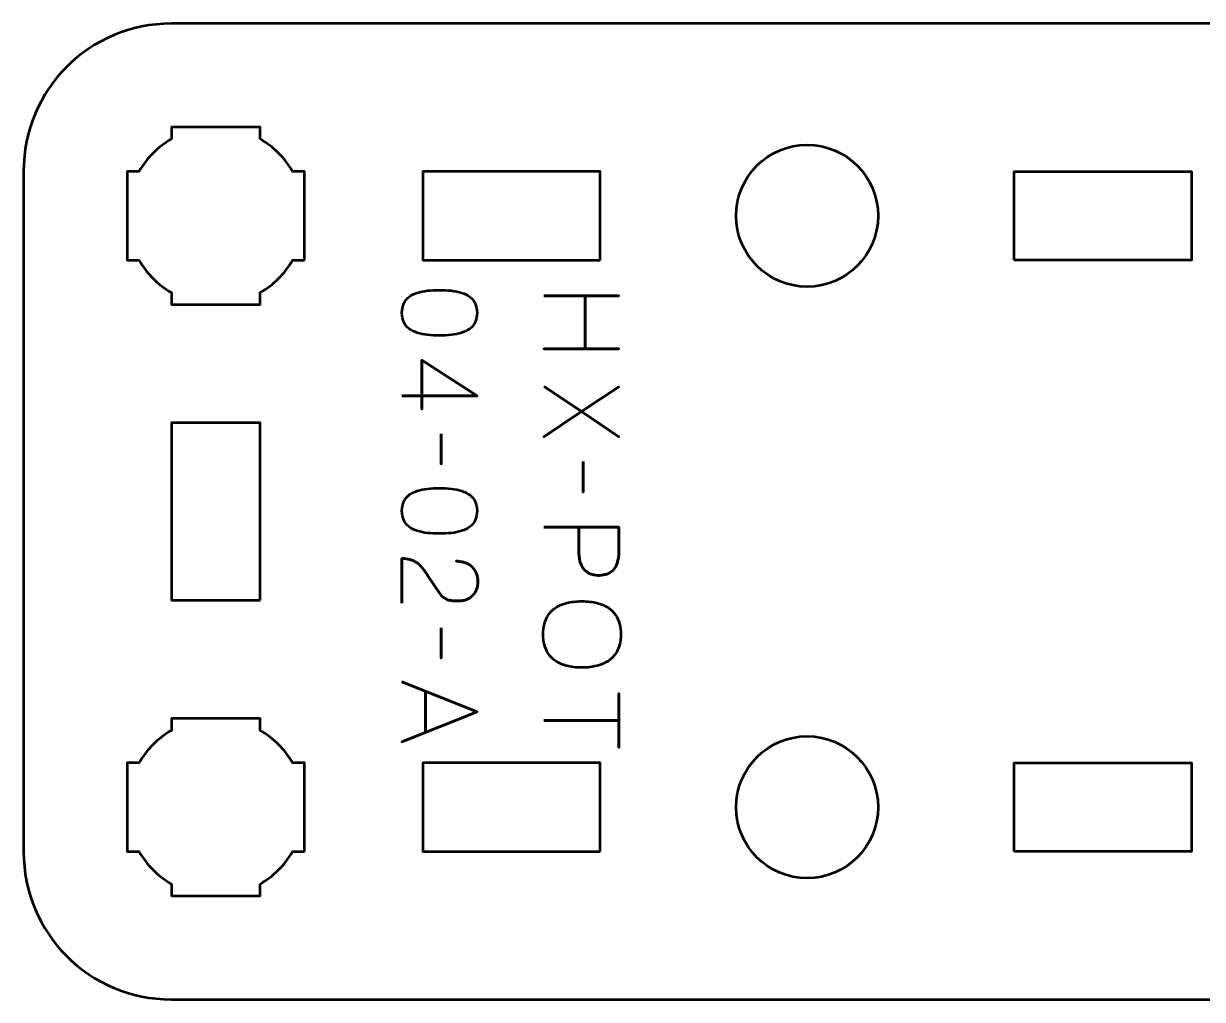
# Model space of a CAD drawing. Header units: centimetres. Extents: x -26.2 to 5.2, y -18.5 to -11.2.
# Drawn here: x -26.15 to -22.163, y -18.5 to -15.2 of the extents above; entities that cross this region are included whole.
import ezdxf

# ---------------------------------------------------------------- set-up
doc = ezdxf.new("R2010")
doc.units = ezdxf.units.CM
doc.header["$MEASUREMENT"] = 0
doc.layers.add('Layer 1', color=7, linetype='Continuous')

msp = doc.modelspace()

# ---------------------------------------------------------------- linework, layer by layer
at = {"layer": 'Layer 1', "lineweight": 53}
for centre in [(-23.49998, -15.85001), (-23.49998, -17.85001)]:
    msp.add_ellipse(centre, major_axis=(0, 0.24), ratio=1, dxfattribs=at)
for points, knots in [([(-19.35007, -18.49999), (-19.35007, -18.49999), (-25.64992, -18.49999), (-25.64992, -18.49999), (-25.64992, -18.49999), (-25.92705, -18.49999), (-26.15001, -18.27689), (-26.15001, -17.99989), (-26.15001, -17.99989), (-26.15001, -17.99989), (-26.15001, -15.69997), (-26.15001, -15.69997), (-26.15001, -15.69997), (-26.15001, -15.42296), (-25.92705, -15.20001), (-25.64992, -15.20001), (-25.64992, -15.20001), (-25.64992, -15.20001), (-19.35007, -15.20001), (-19.35007, -15.20001), (-19.35007, -15.20001), (-19.07308, -15.20001), (-18.84999, -15.42296), (-18.84999, -15.69997), (-18.84999, -15.69997), (-18.84999, -15.69997), (-18.84999, -17.99989), (-18.84999, -17.99989), (-18.84999, -17.99989), (-18.84999, -18.27689), (-19.07308, -18.49999), (-19.35007, -18.49999)], [0, 0, 0, 0, 0.125, 0.125, 0.125, 0.125, 0.25, 0.25, 0.25, 0.25, 0.375, 0.375, 0.375, 0.375, 0.5, 0.5, 0.5, 0.5, 0.625, 0.625, 0.625, 0.625, 0.75, 0.75, 0.75, 0.75, 0.875, 0.875, 0.875, 0.875, 1, 1, 1, 1]), ([(-25.19998, -16.00008), (-25.19998, -16.00008), (-25.24009, -16.00008), (-25.24009, -16.00008), (-25.24009, -16.00008), (-25.26641, -16.04556), (-25.30444, -16.08359), (-25.34991, -16.1099), (-25.34991, -16.1099), (-25.34991, -16.1099), (-25.34991, -16.15001), (-25.34991, -16.15001), (-25.34991, -16.15001), (-25.34991, -16.15001), (-25.49998, -16.15001), (-25.49998, -16.15001), (-25.49998, -16.15001), (-25.49998, -16.15001), (-25.64991, -16.15001), (-25.64991, -16.15001), (-25.64991, -16.15001), (-25.64991, -16.15001), (-25.64991, -16.1099), (-25.64991, -16.1099), (-25.64991, -16.1099), (-25.69553, -16.08359), (-25.73345, -16.04556), (-25.75977, -16.00008), (-25.75977, -16.00008), (-25.75977, -16.00008), (-25.79999, -16.00008), (-25.79999, -16.00008), (-25.79999, -16.00008), (-25.79999, -16.00008), (-25.79999, -15.85001), (-25.79999, -15.85001), (-25.79999, -15.85001), (-25.79999, -15.85001), (-25.79999, -15.70008), (-25.79999, -15.70008), (-25.79999, -15.70008), (-25.79999, -15.70008), (-25.75977, -15.70008), (-25.75977, -15.70008), (-25.75977, -15.70008), (-25.73345, -15.65461), (-25.69553, -15.61658), (-25.64991, -15.59026), (-25.64991, -15.59026), (-25.64991, -15.59026), (-25.64991, -15.55001), (-25.64991, -15.55001), (-25.64991, -15.55001), (-25.64991, -15.55001), (-25.49998, -15.55001), (-25.49998, -15.55001), (-25.49998, -15.55001), (-25.49998, -15.55001), (-25.34991, -15.55001), (-25.34991, -15.55001), (-25.34991, -15.55001), (-25.34991, -15.55001), (-25.34991, -15.59026), (-25.34991, -15.59026), (-25.34991, -15.59026), (-25.30444, -15.61658), (-25.26641, -15.65461), (-25.24009, -15.70008), (-25.24009, -15.70008), (-25.24009, -15.70008), (-25.19998, -15.70008), (-25.19998, -15.70008), (-25.19998, -15.70008), (-25.19998, -15.70008), (-25.19998, -15.85001), (-25.19998, -15.85001), (-25.19998, -15.85001), (-25.19998, -15.85001), (-25.19998, -16.00008), (-25.19998, -16.00008)], [0, 0, 0, 0, 0.05, 0.05, 0.05, 0.05, 0.1, 0.1, 0.1, 0.1, 0.15, 0.15, 0.15, 0.15, 0.2, 0.2, 0.2, 0.2, 0.25, 0.25, 0.25, 0.25, 0.3, 0.3, 0.3, 0.3, 0.35, 0.35, 0.35, 0.35, 0.4, 0.4, 0.4, 0.4, 0.45, 0.45, 0.45, 0.45, 0.5, 0.5, 0.5, 0.5, 0.55, 0.55, 0.55, 0.55, 0.6, 0.6, 0.6, 0.6, 0.65, 0.65, 0.65, 0.65, 0.7, 0.7, 0.7, 0.7, 0.75, 0.75, 0.75, 0.75, 0.8, 0.8, 0.8, 0.8, 0.85, 0.85, 0.85, 0.85, 0.9, 0.9, 0.9, 0.9, 0.95, 0.95, 0.95, 0.95, 1, 1, 1, 1]), ([(-24.19997, -15.99997), (-24.19997, -15.99997), (-24.79997, -15.99997), (-24.79997, -15.99997), (-24.79997, -15.99997), (-24.79997, -15.99997), (-24.79997, -15.69997), (-24.79997, -15.69997), (-24.79997, -15.69997), (-24.79997, -15.69997), (-24.19997, -15.69997), (-24.19997, -15.69997), (-24.19997, -15.69997), (-24.19997, -15.69997), (-24.19997, -15.99997), (-24.19997, -15.99997)], [0, 0, 0, 0, 0.25, 0.25, 0.25, 0.25, 0.5, 0.5, 0.5, 0.5, 0.75, 0.75, 0.75, 0.75, 1, 1, 1, 1]), ([(-22.80001, -16.00005), (-22.80001, -16.00005), (-22.20001, -16.00005), (-22.20001, -16.00005), (-22.20001, -16.00005), (-22.20001, -16.00005), (-22.20001, -15.70005), (-22.20001, -15.70005), (-22.20001, -15.70005), (-22.20001, -15.70005), (-22.80001, -15.70005), (-22.80001, -15.70005), (-22.80001, -15.70005), (-22.80001, -15.70005), (-22.80001, -16.00005), (-22.80001, -16.00005)], [0, 0, 0, 0, 0.25, 0.25, 0.25, 0.25, 0.5, 0.5, 0.5, 0.5, 0.75, 0.75, 0.75, 0.75, 1, 1, 1, 1]), ([(-25.34992, -17.14994), (-25.34992, -17.14994), (-25.64992, -17.14994), (-25.64992, -17.14994), (-25.64992, -17.14994), (-25.64992, -17.14994), (-25.64992, -16.54994), (-25.64992, -16.54994), (-25.64992, -16.54994), (-25.64992, -16.54994), (-25.34992, -16.54994), (-25.34992, -16.54994), (-25.34992, -16.54994), (-25.34992, -16.54994), (-25.34992, -17.14994), (-25.34992, -17.14994)], [0, 0, 0, 0, 0.25, 0.25, 0.25, 0.25, 0.5, 0.5, 0.5, 0.5, 0.75, 0.75, 0.75, 0.75, 1, 1, 1, 1]), ([(-25.19998, -18.00008), (-25.19998, -18.00008), (-25.24009, -18.00008), (-25.24009, -18.00008), (-25.24009, -18.00008), (-25.26641, -18.04556), (-25.30444, -18.08359), (-25.34991, -18.1099), (-25.34991, -18.1099), (-25.34991, -18.1099), (-25.34991, -18.15001), (-25.34991, -18.15001), (-25.34991, -18.15001), (-25.34991, -18.15001), (-25.49998, -18.15001), (-25.49998, -18.15001), (-25.49998, -18.15001), (-25.49998, -18.15001), (-25.64991, -18.15001), (-25.64991, -18.15001), (-25.64991, -18.15001), (-25.64991, -18.15001), (-25.64991, -18.1099), (-25.64991, -18.1099), (-25.64991, -18.1099), (-25.69553, -18.08359), (-25.73345, -18.04556), (-25.75977, -18.00008), (-25.75977, -18.00008), (-25.75977, -18.00008), (-25.79999, -18.00008), (-25.79999, -18.00008), (-25.79999, -18.00008), (-25.79999, -18.00008), (-25.79999, -17.85001), (-25.79999, -17.85001), (-25.79999, -17.85001), (-25.79999, -17.85001), (-25.79999, -17.70008), (-25.79999, -17.70008), (-25.79999, -17.70008), (-25.79999, -17.70008), (-25.75977, -17.70008), (-25.75977, -17.70008), (-25.75977, -17.70008), (-25.73345, -17.65461), (-25.69553, -17.61658), (-25.64991, -17.59026), (-25.64991, -17.59026), (-25.64991, -17.59026), (-25.64991, -17.55001), (-25.64991, -17.55001), (-25.64991, -17.55001), (-25.64991, -17.55001), (-25.49998, -17.55001), (-25.49998, -17.55001), (-25.49998, -17.55001), (-25.49998, -17.55001), (-25.34991, -17.55001), (-25.34991, -17.55001), (-25.34991, -17.55001), (-25.34991, -17.55001), (-25.34991, -17.59026), (-25.34991, -17.59026), (-25.34991, -17.59026), (-25.30444, -17.61658), (-25.26641, -17.65461), (-25.24009, -17.70008), (-25.24009, -17.70008), (-25.24009, -17.70008), (-25.19998, -17.70008), (-25.19998, -17.70008), (-25.19998, -17.70008), (-25.19998, -17.70008), (-25.19998, -17.85001), (-25.19998, -17.85001), (-25.19998, -17.85001), (-25.19998, -17.85001), (-25.19998, -18.00008), (-25.19998, -18.00008)], [0, 0, 0, 0, 0.05, 0.05, 0.05, 0.05, 0.1, 0.1, 0.1, 0.1, 0.15, 0.15, 0.15, 0.15, 0.2, 0.2, 0.2, 0.2, 0.25, 0.25, 0.25, 0.25, 0.3, 0.3, 0.3, 0.3, 0.35, 0.35, 0.35, 0.35, 0.4, 0.4, 0.4, 0.4, 0.45, 0.45, 0.45, 0.45, 0.5, 0.5, 0.5, 0.5, 0.55, 0.55, 0.55, 0.55, 0.6, 0.6, 0.6, 0.6, 0.65, 0.65, 0.65, 0.65, 0.7, 0.7, 0.7, 0.7, 0.75, 0.75, 0.75, 0.75, 0.8, 0.8, 0.8, 0.8, 0.85, 0.85, 0.85, 0.85, 0.9, 0.9, 0.9, 0.9, 0.95, 0.95, 0.95, 0.95, 1, 1, 1, 1]), ([(-24.19997, -17.99989), (-24.19997, -17.99989), (-24.79997, -17.99989), (-24.79997, -17.99989), (-24.79997, -17.99989), (-24.79997, -17.99989), (-24.79997, -17.69989), (-24.79997, -17.69989), (-24.79997, -17.69989), (-24.79997, -17.69989), (-24.19997, -17.69989), (-24.19997, -17.69989), (-24.19997, -17.69989), (-24.19997, -17.69989), (-24.19997, -17.99989), (-24.19997, -17.99989)], [0, 0, 0, 0, 0.25, 0.25, 0.25, 0.25, 0.5, 0.5, 0.5, 0.5, 0.75, 0.75, 0.75, 0.75, 1, 1, 1, 1]), ([(-22.80001, -17.99997), (-22.80001, -17.99997), (-22.20001, -17.99997), (-22.20001, -17.99997), (-22.20001, -17.99997), (-22.20001, -17.99997), (-22.20001, -17.69997), (-22.20001, -17.69997), (-22.20001, -17.69997), (-22.20001, -17.69997), (-22.80001, -17.69997), (-22.80001, -17.69997), (-22.80001, -17.69997), (-22.80001, -17.69997), (-22.80001, -17.99997), (-22.80001, -17.99997)], [0, 0, 0, 0, 0.25, 0.25, 0.25, 0.25, 0.5, 0.5, 0.5, 0.5, 0.75, 0.75, 0.75, 0.75, 1, 1, 1, 1])]:
    msp.add_open_spline(points, degree=3, knots=knots, dxfattribs=at)
at = {"layer": 'Layer 1', "color": 5, "lineweight": 53}
for points, knots in [([(-24.87027, -16.17803), (-24.87021, -16.19037), (-24.86804, -16.20102), (-24.8638, -16.20989), (-24.8638, -16.20989), (-24.85957, -16.21871), (-24.85351, -16.22606), (-24.84581, -16.23194), (-24.84581, -16.23194), (-24.83805, -16.23776), (-24.82888, -16.24235), (-24.81829, -16.24576), (-24.81829, -16.24576), (-24.80771, -16.24911), (-24.79613, -16.25152), (-24.78343, -16.25287), (-24.78343, -16.25287), (-24.77073, -16.25429), (-24.75738, -16.25499), (-24.74327, -16.25493), (-24.74327, -16.25493), (-24.72922, -16.25499), (-24.71587, -16.25429), (-24.70323, -16.25287), (-24.70323, -16.25287), (-24.69059, -16.25152), (-24.67895, -16.24911), (-24.66836, -16.24576), (-24.66836, -16.24576), (-24.65784, -16.24235), (-24.64867, -16.23776), (-24.64085, -16.23194), (-24.64085, -16.23194), (-24.63308, -16.22606), (-24.62703, -16.21871), (-24.62279, -16.20989), (-24.62279, -16.20989), (-24.6185, -16.20102), (-24.61633, -16.19037), (-24.61627, -16.17803), (-24.61627, -16.17803), (-24.61633, -16.16568), (-24.6185, -16.15504), (-24.62279, -16.14616), (-24.62279, -16.14616), (-24.62703, -16.13734), (-24.63308, -16.12999), (-24.64085, -16.12411), (-24.64085, -16.12411), (-24.64867, -16.11829), (-24.65784, -16.1137), (-24.66836, -16.11029), (-24.66836, -16.11029), (-24.67895, -16.10694), (-24.69059, -16.10453), (-24.70323, -16.10318), (-24.70323, -16.10318), (-24.71587, -16.10177), (-24.72922, -16.10106), (-24.74327, -16.10112), (-24.74327, -16.10112), (-24.75738, -16.10106), (-24.77073, -16.10177), (-24.78343, -16.10318), (-24.78343, -16.10318), (-24.79613, -16.10453), (-24.80771, -16.10694), (-24.81829, -16.11029), (-24.81829, -16.11029), (-24.82888, -16.1137), (-24.83805, -16.11829), (-24.84581, -16.12411), (-24.84581, -16.12411), (-24.85351, -16.12999), (-24.85957, -16.13734), (-24.8638, -16.14616), (-24.8638, -16.14616), (-24.86804, -16.15504), (-24.87021, -16.16568), (-24.87027, -16.17803)], [0, 0, 0, 0, 0.05, 0.05, 0.05, 0.05, 0.1, 0.1, 0.1, 0.1, 0.15, 0.15, 0.15, 0.15, 0.2, 0.2, 0.2, 0.2, 0.25, 0.25, 0.25, 0.25, 0.3, 0.3, 0.3, 0.3, 0.35, 0.35, 0.35, 0.35, 0.4, 0.4, 0.4, 0.4, 0.45, 0.45, 0.45, 0.45, 0.5, 0.5, 0.5, 0.5, 0.55, 0.55, 0.55, 0.55, 0.6, 0.6, 0.6, 0.6, 0.65, 0.65, 0.65, 0.65, 0.7, 0.7, 0.7, 0.7, 0.75, 0.75, 0.75, 0.75, 0.8, 0.8, 0.8, 0.8, 0.85, 0.85, 0.85, 0.85, 0.9, 0.9, 0.9, 0.9, 0.95, 0.95, 0.95, 0.95, 1, 1, 1, 1]), ([(-24.87027, -16.17803), (-24.87021, -16.19037), (-24.86804, -16.20102), (-24.8638, -16.20989), (-24.8638, -16.20989), (-24.85957, -16.21871), (-24.85351, -16.22606), (-24.84581, -16.23194), (-24.84581, -16.23194), (-24.83805, -16.23776), (-24.82888, -16.24235), (-24.81829, -16.24576), (-24.81829, -16.24576), (-24.80771, -16.24911), (-24.79613, -16.25152), (-24.78343, -16.25287), (-24.78343, -16.25287), (-24.77073, -16.25429), (-24.75738, -16.25499), (-24.74327, -16.25493), (-24.74327, -16.25493), (-24.72922, -16.25499), (-24.71587, -16.25429), (-24.70323, -16.25287), (-24.70323, -16.25287), (-24.69059, -16.25152), (-24.67895, -16.24911), (-24.66836, -16.24576), (-24.66836, -16.24576), (-24.65784, -16.24235), (-24.64867, -16.23776), (-24.64085, -16.23194), (-24.64085, -16.23194), (-24.63308, -16.22606), (-24.62703, -16.21871), (-24.62279, -16.20989), (-24.62279, -16.20989), (-24.6185, -16.20102), (-24.61633, -16.19037), (-24.61627, -16.17803), (-24.61627, -16.17803), (-24.61633, -16.16568), (-24.6185, -16.15504), (-24.62279, -16.14616), (-24.62279, -16.14616), (-24.62703, -16.13734), (-24.63308, -16.12999), (-24.64085, -16.12411), (-24.64085, -16.12411), (-24.64867, -16.11829), (-24.65784, -16.1137), (-24.66836, -16.11029), (-24.66836, -16.11029), (-24.67895, -16.10694), (-24.69059, -16.10453), (-24.70323, -16.10318), (-24.70323, -16.10318), (-24.71587, -16.10177), (-24.72922, -16.10106), (-24.74327, -16.10112), (-24.74327, -16.10112), (-24.75738, -16.10106), (-24.77073, -16.10177), (-24.78343, -16.10318), (-24.78343, -16.10318), (-24.79613, -16.10453), (-24.80771, -16.10694), (-24.81829, -16.11029), (-24.81829, -16.11029), (-24.82888, -16.1137), (-24.83805, -16.11829), (-24.84581, -16.12411), (-24.84581, -16.12411), (-24.85351, -16.12999), (-24.85957, -16.13734), (-24.8638, -16.14616), (-24.8638, -16.14616), (-24.86804, -16.15504), (-24.87021, -16.16568), (-24.87027, -16.17803)], [0, 0, 0, 0, 0.05, 0.05, 0.05, 0.05, 0.1, 0.1, 0.1, 0.1, 0.15, 0.15, 0.15, 0.15, 0.2, 0.2, 0.2, 0.2, 0.25, 0.25, 0.25, 0.25, 0.3, 0.3, 0.3, 0.3, 0.35, 0.35, 0.35, 0.35, 0.4, 0.4, 0.4, 0.4, 0.45, 0.45, 0.45, 0.45, 0.5, 0.5, 0.5, 0.5, 0.55, 0.55, 0.55, 0.55, 0.6, 0.6, 0.6, 0.6, 0.65, 0.65, 0.65, 0.65, 0.7, 0.7, 0.7, 0.7, 0.75, 0.75, 0.75, 0.75, 0.8, 0.8, 0.8, 0.8, 0.85, 0.85, 0.85, 0.85, 0.9, 0.9, 0.9, 0.9, 0.95, 0.95, 0.95, 0.95, 1, 1, 1, 1]), ([(-24.39085, -16.12052), (-24.39085, -16.12052), (-24.25009, -16.12052), (-24.25009, -16.12052), (-24.25009, -16.12052), (-24.25009, -16.12052), (-24.25009, -16.30009), (-24.25009, -16.30009), (-24.25009, -16.30009), (-24.25009, -16.30009), (-24.39085, -16.30009), (-24.39085, -16.30009), (-24.39085, -16.30009), (-24.39085, -16.30009), (-24.13685, -16.30009), (-24.13685, -16.30009), (-24.13685, -16.30009), (-24.13685, -16.30009), (-24.25009, -16.30009), (-24.25009, -16.30009), (-24.25009, -16.30009), (-24.25009, -16.30009), (-24.25009, -16.12052), (-24.25009, -16.12052), (-24.25009, -16.12052), (-24.25009, -16.12052), (-24.13685, -16.12052), (-24.13685, -16.12052), (-24.13685, -16.12052), (-24.13685, -16.12052), (-24.39085, -16.12052), (-24.39085, -16.12052)], [0, 0, 0, 0, 0.125, 0.125, 0.125, 0.125, 0.25, 0.25, 0.25, 0.25, 0.375, 0.375, 0.375, 0.375, 0.5, 0.5, 0.5, 0.5, 0.625, 0.625, 0.625, 0.625, 0.75, 0.75, 0.75, 0.75, 0.875, 0.875, 0.875, 0.875, 1, 1, 1, 1]), ([(-24.87027, -16.45849), (-24.87027, -16.45849), (-24.61592, -16.45849), (-24.61592, -16.45849), (-24.61592, -16.45849), (-24.61592, -16.45849), (-24.80254, -16.33854), (-24.80254, -16.33854), (-24.80254, -16.33854), (-24.80254, -16.33854), (-24.80254, -16.50364), (-24.80254, -16.50364), (-24.80254, -16.50364), (-24.80254, -16.50364), (-24.80254, -16.33854), (-24.80254, -16.33854), (-24.80254, -16.33854), (-24.80254, -16.33854), (-24.61592, -16.45849), (-24.61592, -16.45849), (-24.61592, -16.45849), (-24.61592, -16.45849), (-24.87027, -16.45849), (-24.87027, -16.45849)], [0, 0, 0, 0, 0.1666667, 0.1666667, 0.1666667, 0.1666667, 0.3333333, 0.3333333, 0.3333333, 0.3333333, 0.5, 0.5, 0.5, 0.5, 0.6666667, 0.6666667, 0.6666667, 0.6666667, 0.8333333, 0.8333333, 0.8333333, 0.8333333, 1, 1, 1, 1]), ([(-24.38909, -16.42673), (-24.38909, -16.42673), (-24.26279, -16.5121), (-24.26279, -16.5121), (-24.26279, -16.5121), (-24.26279, -16.5121), (-24.1365, -16.42814), (-24.1365, -16.42814), (-24.1365, -16.42814), (-24.1365, -16.42814), (-24.26279, -16.5121), (-24.26279, -16.5121), (-24.26279, -16.5121), (-24.26279, -16.5121), (-24.1365, -16.59712), (-24.1365, -16.59712), (-24.1365, -16.59712), (-24.1365, -16.59712), (-24.26279, -16.5121), (-24.26279, -16.5121), (-24.26279, -16.5121), (-24.26279, -16.5121), (-24.39085, -16.59712), (-24.39085, -16.59712), (-24.39085, -16.59712), (-24.39085, -16.59712), (-24.26279, -16.5121), (-24.26279, -16.5121), (-24.26279, -16.5121), (-24.26279, -16.5121), (-24.38909, -16.42673), (-24.38909, -16.42673)], [0, 0, 0, 0, 0.125, 0.125, 0.125, 0.125, 0.25, 0.25, 0.25, 0.25, 0.375, 0.375, 0.375, 0.375, 0.5, 0.5, 0.5, 0.5, 0.625, 0.625, 0.625, 0.625, 0.75, 0.75, 0.75, 0.75, 0.875, 0.875, 0.875, 0.875, 1, 1, 1, 1]), ([(-24.73727, -16.5876), (-24.73727, -16.5876), (-24.73727, -16.69026), (-24.73727, -16.69026), (-24.73727, -16.69026), (-24.73727, -16.69026), (-24.73727, -16.5876), (-24.73727, -16.5876)], [0, 0, 0, 0, 0.5, 0.5, 0.5, 0.5, 1, 1, 1, 1]), ([(-24.25785, -16.68144), (-24.25785, -16.68144), (-24.25785, -16.7841), (-24.25785, -16.7841), (-24.25785, -16.7841), (-24.25785, -16.7841), (-24.25785, -16.68144), (-24.25785, -16.68144)], [0, 0, 0, 0, 0.5, 0.5, 0.5, 0.5, 1, 1, 1, 1]), ([(-24.87027, -16.84796), (-24.87021, -16.8603), (-24.86804, -16.87095), (-24.8638, -16.87982), (-24.8638, -16.87982), (-24.85957, -16.88864), (-24.85351, -16.89599), (-24.84581, -16.90187), (-24.84581, -16.90187), (-24.83805, -16.90769), (-24.82888, -16.91228), (-24.81829, -16.91569), (-24.81829, -16.91569), (-24.80771, -16.91904), (-24.79613, -16.92145), (-24.78343, -16.9228), (-24.78343, -16.9228), (-24.77073, -16.92422), (-24.75738, -16.92492), (-24.74327, -16.92486), (-24.74327, -16.92486), (-24.72922, -16.92492), (-24.71587, -16.92422), (-24.70323, -16.9228), (-24.70323, -16.9228), (-24.69059, -16.92145), (-24.67895, -16.91904), (-24.66836, -16.91569), (-24.66836, -16.91569), (-24.65784, -16.91228), (-24.64867, -16.90769), (-24.64085, -16.90187), (-24.64085, -16.90187), (-24.63308, -16.89599), (-24.62703, -16.88864), (-24.62279, -16.87982), (-24.62279, -16.87982), (-24.6185, -16.87095), (-24.61633, -16.8603), (-24.61627, -16.84796), (-24.61627, -16.84796), (-24.61633, -16.83561), (-24.6185, -16.82497), (-24.62279, -16.81609), (-24.62279, -16.81609), (-24.62703, -16.80727), (-24.63308, -16.79992), (-24.64085, -16.79404), (-24.64085, -16.79404), (-24.64867, -16.78822), (-24.65784, -16.78363), (-24.66836, -16.78022), (-24.66836, -16.78022), (-24.67895, -16.77687), (-24.69059, -16.77446), (-24.70323, -16.77311), (-24.70323, -16.77311), (-24.71587, -16.7717), (-24.72922, -16.77099), (-24.74327, -16.77105), (-24.74327, -16.77105), (-24.75738, -16.77099), (-24.77073, -16.7717), (-24.78343, -16.77311), (-24.78343, -16.77311), (-24.79613, -16.77446), (-24.80771, -16.77687), (-24.81829, -16.78022), (-24.81829, -16.78022), (-24.82888, -16.78363), (-24.83805, -16.78822), (-24.84581, -16.79404), (-24.84581, -16.79404), (-24.85351, -16.79992), (-24.85957, -16.80727), (-24.8638, -16.81609), (-24.8638, -16.81609), (-24.86804, -16.82497), (-24.87021, -16.83561), (-24.87027, -16.84796)], [0, 0, 0, 0, 0.05, 0.05, 0.05, 0.05, 0.1, 0.1, 0.1, 0.1, 0.15, 0.15, 0.15, 0.15, 0.2, 0.2, 0.2, 0.2, 0.25, 0.25, 0.25, 0.25, 0.3, 0.3, 0.3, 0.3, 0.35, 0.35, 0.35, 0.35, 0.4, 0.4, 0.4, 0.4, 0.45, 0.45, 0.45, 0.45, 0.5, 0.5, 0.5, 0.5, 0.55, 0.55, 0.55, 0.55, 0.6, 0.6, 0.6, 0.6, 0.65, 0.65, 0.65, 0.65, 0.7, 0.7, 0.7, 0.7, 0.75, 0.75, 0.75, 0.75, 0.8, 0.8, 0.8, 0.8, 0.85, 0.85, 0.85, 0.85, 0.9, 0.9, 0.9, 0.9, 0.95, 0.95, 0.95, 0.95, 1, 1, 1, 1]), ([(-24.87027, -16.84796), (-24.87021, -16.8603), (-24.86804, -16.87095), (-24.8638, -16.87982), (-24.8638, -16.87982), (-24.85957, -16.88864), (-24.85351, -16.89599), (-24.84581, -16.90187), (-24.84581, -16.90187), (-24.83805, -16.90769), (-24.82888, -16.91228), (-24.81829, -16.91569), (-24.81829, -16.91569), (-24.80771, -16.91904), (-24.79613, -16.92145), (-24.78343, -16.9228), (-24.78343, -16.9228), (-24.77073, -16.92422), (-24.75738, -16.92492), (-24.74327, -16.92486), (-24.74327, -16.92486), (-24.72922, -16.92492), (-24.71587, -16.92422), (-24.70323, -16.9228), (-24.70323, -16.9228), (-24.69059, -16.92145), (-24.67895, -16.91904), (-24.66836, -16.91569), (-24.66836, -16.91569), (-24.65784, -16.91228), (-24.64867, -16.90769), (-24.64085, -16.90187), (-24.64085, -16.90187), (-24.63308, -16.89599), (-24.62703, -16.88864), (-24.62279, -16.87982), (-24.62279, -16.87982), (-24.6185, -16.87095), (-24.61633, -16.8603), (-24.61627, -16.84796), (-24.61627, -16.84796), (-24.61633, -16.83561), (-24.6185, -16.82497), (-24.62279, -16.81609), (-24.62279, -16.81609), (-24.62703, -16.80727), (-24.63308, -16.79992), (-24.64085, -16.79404), (-24.64085, -16.79404), (-24.64867, -16.78822), (-24.65784, -16.78363), (-24.66836, -16.78022), (-24.66836, -16.78022), (-24.67895, -16.77687), (-24.69059, -16.77446), (-24.70323, -16.77311), (-24.70323, -16.77311), (-24.71587, -16.7717), (-24.72922, -16.77099), (-24.74327, -16.77105), (-24.74327, -16.77105), (-24.75738, -16.77099), (-24.77073, -16.7717), (-24.78343, -16.77311), (-24.78343, -16.77311), (-24.79613, -16.77446), (-24.80771, -16.77687), (-24.81829, -16.78022), (-24.81829, -16.78022), (-24.82888, -16.78363), (-24.83805, -16.78822), (-24.84581, -16.79404), (-24.84581, -16.79404), (-24.85351, -16.79992), (-24.85957, -16.80727), (-24.8638, -16.81609), (-24.8638, -16.81609), (-24.86804, -16.82497), (-24.87021, -16.83561), (-24.87027, -16.84796)], [0, 0, 0, 0, 0.05, 0.05, 0.05, 0.05, 0.1, 0.1, 0.1, 0.1, 0.15, 0.15, 0.15, 0.15, 0.2, 0.2, 0.2, 0.2, 0.25, 0.25, 0.25, 0.25, 0.3, 0.3, 0.3, 0.3, 0.35, 0.35, 0.35, 0.35, 0.4, 0.4, 0.4, 0.4, 0.45, 0.45, 0.45, 0.45, 0.5, 0.5, 0.5, 0.5, 0.55, 0.55, 0.55, 0.55, 0.6, 0.6, 0.6, 0.6, 0.65, 0.65, 0.65, 0.65, 0.7, 0.7, 0.7, 0.7, 0.75, 0.75, 0.75, 0.75, 0.8, 0.8, 0.8, 0.8, 0.85, 0.85, 0.85, 0.85, 0.9, 0.9, 0.9, 0.9, 0.95, 0.95, 0.95, 0.95, 1, 1, 1, 1]), ([(-24.39085, -16.90299), (-24.39085, -16.90299), (-24.1365, -16.90299), (-24.1365, -16.90299), (-24.1365, -16.90299), (-24.1365, -16.90299), (-24.1365, -16.98413), (-24.1365, -16.98413), (-24.1365, -16.98413), (-24.13655, -17.00036), (-24.13838, -17.0137), (-24.1419, -17.02423), (-24.1419, -17.02423), (-24.14537, -17.0347), (-24.1502, -17.04293), (-24.15631, -17.04887), (-24.15631, -17.04887), (-24.16237, -17.0548), (-24.1693, -17.05904), (-24.17712, -17.06162), (-24.17712, -17.06162), (-24.18494, -17.06415), (-24.19312, -17.06562), (-24.20176, -17.06597), (-24.20176, -17.06597), (-24.2104, -17.06639), (-24.21887, -17.06539), (-24.2271, -17.06304), (-24.2271, -17.06304), (-24.23533, -17.06062), (-24.2428, -17.05657), (-24.2495, -17.05075), (-24.2495, -17.05075), (-24.25621, -17.04498), (-24.26156, -17.03716), (-24.2655, -17.02735), (-24.2655, -17.02735), (-24.26949, -17.01753), (-24.27149, -17.00536), (-24.27161, -16.99083), (-24.27161, -16.99083), (-24.27161, -16.99083), (-24.27161, -16.90299), (-24.27161, -16.90299), (-24.27161, -16.90299), (-24.27161, -16.90299), (-24.27161, -16.99083), (-24.27161, -16.99083), (-24.27161, -16.99083), (-24.27149, -17.00506), (-24.26949, -17.01711), (-24.2655, -17.02688), (-24.2655, -17.02688), (-24.26156, -17.03669), (-24.25621, -17.04451), (-24.2495, -17.05033), (-24.2495, -17.05033), (-24.2428, -17.05621), (-24.23533, -17.06039), (-24.2271, -17.06286), (-24.2271, -17.06286), (-24.21887, -17.06533), (-24.2104, -17.06639), (-24.20176, -17.06597), (-24.20176, -17.06597), (-24.19312, -17.06562), (-24.18494, -17.06415), (-24.17712, -17.06151), (-24.17712, -17.06151), (-24.1693, -17.05892), (-24.16237, -17.05457), (-24.15631, -17.04857), (-24.15631, -17.04857), (-24.1502, -17.04263), (-24.14537, -17.0344), (-24.1419, -17.02388), (-24.1419, -17.02388), (-24.13838, -17.01341), (-24.13655, -17.00018), (-24.1365, -16.98413), (-24.1365, -16.98413), (-24.1365, -16.98413), (-24.1365, -16.90299), (-24.1365, -16.90299), (-24.1365, -16.90299), (-24.1365, -16.90299), (-24.39085, -16.90299), (-24.39085, -16.90299)], [0, 0, 0, 0, 0.0454545, 0.0454545, 0.0454545, 0.0454545, 0.0909091, 0.0909091, 0.0909091, 0.0909091, 0.1363636, 0.1363636, 0.1363636, 0.1363636, 0.1818182, 0.1818182, 0.1818182, 0.1818182, 0.2272727, 0.2272727, 0.2272727, 0.2272727, 0.2727273, 0.2727273, 0.2727273, 0.2727273, 0.3181818, 0.3181818, 0.3181818, 0.3181818, 0.3636364, 0.3636364, 0.3636364, 0.3636364, 0.4090909, 0.4090909, 0.4090909, 0.4090909, 0.4545455, 0.4545455, 0.4545455, 0.4545455, 0.5, 0.5, 0.5, 0.5, 0.5454545, 0.5454545, 0.5454545, 0.5454545, 0.5909091, 0.5909091, 0.5909091, 0.5909091, 0.6363636, 0.6363636, 0.6363636, 0.6363636, 0.6818182, 0.6818182, 0.6818182, 0.6818182, 0.7272727, 0.7272727, 0.7272727, 0.7272727, 0.7727273, 0.7727273, 0.7727273, 0.7727273, 0.8181818, 0.8181818, 0.8181818, 0.8181818, 0.8636364, 0.8636364, 0.8636364, 0.8636364, 0.9090909, 0.9090909, 0.9090909, 0.9090909, 0.9545455, 0.9545455, 0.9545455, 0.9545455, 1, 1, 1, 1]), ([(-24.87027, -17.15981), (-24.87027, -17.15981), (-24.87027, -17.00847), (-24.87027, -17.00847), (-24.87027, -17.00847), (-24.86004, -17.00876), (-24.85098, -17.01006), (-24.84322, -17.01223), (-24.84322, -17.01223), (-24.83546, -17.01447), (-24.82864, -17.01747), (-24.82276, -17.02117), (-24.82276, -17.02117), (-24.81688, -17.02493), (-24.81165, -17.02923), (-24.80706, -17.03411), (-24.80706, -17.03411), (-24.80242, -17.03899), (-24.79819, -17.04422), (-24.79419, -17.04986), (-24.79419, -17.04986), (-24.79025, -17.05551), (-24.78631, -17.06133), (-24.78243, -17.06738), (-24.78243, -17.06738), (-24.78243, -17.06738), (-24.74221, -17.12771), (-24.74221, -17.12771), (-24.74221, -17.12771), (-24.73786, -17.13388), (-24.7331, -17.1387), (-24.72798, -17.14212), (-24.72798, -17.14212), (-24.72287, -17.14558), (-24.71746, -17.14799), (-24.71175, -17.14946), (-24.71175, -17.14946), (-24.70611, -17.15088), (-24.70029, -17.15176), (-24.69441, -17.15205), (-24.69441, -17.15205), (-24.68847, -17.15235), (-24.68253, -17.15246), (-24.67659, -17.1524), (-24.67659, -17.1524), (-24.67171, -17.1524), (-24.66648, -17.15176), (-24.66084, -17.15046), (-24.66084, -17.15046), (-24.65525, -17.14911), (-24.64966, -17.147), (-24.64414, -17.144), (-24.64414, -17.144), (-24.63861, -17.141), (-24.63355, -17.137), (-24.62897, -17.132), (-24.62897, -17.132), (-24.62444, -17.127), (-24.6208, -17.12083), (-24.61803, -17.11348), (-24.61803, -17.11348), (-24.61527, -17.10613), (-24.61386, -17.09749), (-24.6138, -17.08749), (-24.6138, -17.08749), (-24.61386, -17.07744), (-24.61527, -17.06856), (-24.61797, -17.06092), (-24.61797, -17.06092), (-24.62068, -17.05327), (-24.62444, -17.04675), (-24.6292, -17.04134), (-24.6292, -17.04134), (-24.63397, -17.03593), (-24.63949, -17.03158), (-24.64567, -17.02817), (-24.64567, -17.02817), (-24.65184, -17.02476), (-24.65843, -17.02229), (-24.66536, -17.0207), (-24.66536, -17.0207), (-24.6723, -17.01911), (-24.67936, -17.01835), (-24.68647, -17.01835), (-24.68647, -17.01835), (-24.67936, -17.01835), (-24.6723, -17.01911), (-24.66536, -17.0207), (-24.66536, -17.0207), (-24.65843, -17.02229), (-24.65184, -17.02476), (-24.64567, -17.02817), (-24.64567, -17.02817), (-24.63949, -17.03158), (-24.63397, -17.03593), (-24.6292, -17.04134), (-24.6292, -17.04134), (-24.62444, -17.04675), (-24.62068, -17.05327), (-24.61797, -17.06092), (-24.61797, -17.06092), (-24.61527, -17.06856), (-24.61386, -17.07744), (-24.6138, -17.08749), (-24.6138, -17.08749), (-24.61386, -17.09749), (-24.61527, -17.10613), (-24.61803, -17.11348), (-24.61803, -17.11348), (-24.6208, -17.12083), (-24.62444, -17.127), (-24.62897, -17.132), (-24.62897, -17.132), (-24.63355, -17.137), (-24.63861, -17.141), (-24.64414, -17.144), (-24.64414, -17.144), (-24.64966, -17.147), (-24.65525, -17.14911), (-24.66084, -17.15046), (-24.66084, -17.15046), (-24.66648, -17.15176), (-24.67171, -17.1524), (-24.67659, -17.1524), (-24.67659, -17.1524), (-24.68253, -17.15246), (-24.68847, -17.15235), (-24.69441, -17.15205), (-24.69441, -17.15205), (-24.70029, -17.15176), (-24.70611, -17.15088), (-24.71175, -17.14946), (-24.71175, -17.14946), (-24.71746, -17.14799), (-24.72287, -17.14558), (-24.72798, -17.14212), (-24.72798, -17.14212), (-24.7331, -17.1387), (-24.73786, -17.13388), (-24.74221, -17.12771), (-24.74221, -17.12771), (-24.74221, -17.12771), (-24.78243, -17.06738), (-24.78243, -17.06738), (-24.78243, -17.06738), (-24.78631, -17.06133), (-24.79025, -17.05551), (-24.79419, -17.04986), (-24.79419, -17.04986), (-24.79819, -17.04422), (-24.80242, -17.03899), (-24.80706, -17.03411), (-24.80706, -17.03411), (-24.81165, -17.02923), (-24.81688, -17.02493), (-24.82276, -17.02117), (-24.82276, -17.02117), (-24.82864, -17.01747), (-24.83546, -17.01447), (-24.84322, -17.01223), (-24.84322, -17.01223), (-24.85098, -17.01006), (-24.86004, -17.00876), (-24.87027, -17.00847), (-24.87027, -17.00847), (-24.87027, -17.00847), (-24.87027, -17.15981), (-24.87027, -17.15981)], [0, 0, 0, 0, 0.0238095, 0.0238095, 0.0238095, 0.0238095, 0.047619, 0.047619, 0.047619, 0.047619, 0.0714286, 0.0714286, 0.0714286, 0.0714286, 0.0952381, 0.0952381, 0.0952381, 0.0952381, 0.1190476, 0.1190476, 0.1190476, 0.1190476, 0.1428571, 0.1428571, 0.1428571, 0.1428571, 0.1666667, 0.1666667, 0.1666667, 0.1666667, 0.1904762, 0.1904762, 0.1904762, 0.1904762, 0.2142857, 0.2142857, 0.2142857, 0.2142857, 0.2380952, 0.2380952, 0.2380952, 0.2380952, 0.2619048, 0.2619048, 0.2619048, 0.2619048, 0.2857143, 0.2857143, 0.2857143, 0.2857143, 0.3095238, 0.3095238, 0.3095238, 0.3095238, 0.3333333, 0.3333333, 0.3333333, 0.3333333, 0.3571429, 0.3571429, 0.3571429, 0.3571429, 0.3809524, 0.3809524, 0.3809524, 0.3809524, 0.4047619, 0.4047619, 0.4047619, 0.4047619, 0.4285714, 0.4285714, 0.4285714, 0.4285714, 0.452381, 0.452381, 0.452381, 0.452381, 0.4761905, 0.4761905, 0.4761905, 0.4761905, 0.5, 0.5, 0.5, 0.5, 0.5238095, 0.5238095, 0.5238095, 0.5238095, 0.547619, 0.547619, 0.547619, 0.547619, 0.5714286, 0.5714286, 0.5714286, 0.5714286, 0.5952381, 0.5952381, 0.5952381, 0.5952381, 0.6190476, 0.6190476, 0.6190476, 0.6190476, 0.6428571, 0.6428571, 0.6428571, 0.6428571, 0.6666667, 0.6666667, 0.6666667, 0.6666667, 0.6904762, 0.6904762, 0.6904762, 0.6904762, 0.7142857, 0.7142857, 0.7142857, 0.7142857, 0.7380952, 0.7380952, 0.7380952, 0.7380952, 0.7619048, 0.7619048, 0.7619048, 0.7619048, 0.7857143, 0.7857143, 0.7857143, 0.7857143, 0.8095238, 0.8095238, 0.8095238, 0.8095238, 0.8333333, 0.8333333, 0.8333333, 0.8333333, 0.8571429, 0.8571429, 0.8571429, 0.8571429, 0.8809524, 0.8809524, 0.8809524, 0.8809524, 0.9047619, 0.9047619, 0.9047619, 0.9047619, 0.9285714, 0.9285714, 0.9285714, 0.9285714, 0.952381, 0.952381, 0.952381, 0.952381, 0.9761905, 0.9761905, 0.9761905, 0.9761905, 1, 1, 1, 1]), ([(-24.39297, -17.26564), (-24.39303, -17.27805), (-24.39156, -17.28981), (-24.38867, -17.30104), (-24.38867, -17.30104), (-24.38573, -17.31221), (-24.38115, -17.32244), (-24.3748, -17.33179), (-24.3748, -17.33179), (-24.36851, -17.34114), (-24.36022, -17.34925), (-24.34999, -17.35613), (-24.34999, -17.35613), (-24.33976, -17.36301), (-24.32735, -17.3683), (-24.31277, -17.37207), (-24.31277, -17.37207), (-24.29819, -17.37589), (-24.28119, -17.37777), (-24.26173, -17.37783), (-24.26173, -17.37783), (-24.24227, -17.37777), (-24.22528, -17.37589), (-24.21064, -17.37207), (-24.21064, -17.37207), (-24.196, -17.3683), (-24.18353, -17.36301), (-24.17324, -17.35613), (-24.17324, -17.35613), (-24.16295, -17.34925), (-24.1546, -17.34114), (-24.1482, -17.33179), (-24.1482, -17.33179), (-24.14179, -17.32244), (-24.13714, -17.31221), (-24.13414, -17.30104), (-24.13414, -17.30104), (-24.1312, -17.28981), (-24.12973, -17.27805), (-24.12979, -17.26564), (-24.12979, -17.26564), (-24.12973, -17.25324), (-24.1312, -17.24148), (-24.13414, -17.23025), (-24.13414, -17.23025), (-24.13714, -17.21908), (-24.14179, -17.20885), (-24.1482, -17.1995), (-24.1482, -17.1995), (-24.1546, -17.19015), (-24.16295, -17.18204), (-24.17324, -17.17516), (-24.17324, -17.17516), (-24.18353, -17.16828), (-24.196, -17.16299), (-24.21064, -17.15922), (-24.21064, -17.15922), (-24.22528, -17.1554), (-24.24227, -17.15352), (-24.26173, -17.15346), (-24.26173, -17.15346), (-24.28119, -17.15352), (-24.29819, -17.1554), (-24.31277, -17.15922), (-24.31277, -17.15922), (-24.32735, -17.16299), (-24.33976, -17.16828), (-24.34999, -17.17516), (-24.34999, -17.17516), (-24.36022, -17.18204), (-24.36851, -17.19015), (-24.3748, -17.1995), (-24.3748, -17.1995), (-24.38115, -17.20885), (-24.38573, -17.21908), (-24.38867, -17.23025), (-24.38867, -17.23025), (-24.39156, -17.24148), (-24.39303, -17.25324), (-24.39297, -17.26564)], [0, 0, 0, 0, 0.05, 0.05, 0.05, 0.05, 0.1, 0.1, 0.1, 0.1, 0.15, 0.15, 0.15, 0.15, 0.2, 0.2, 0.2, 0.2, 0.25, 0.25, 0.25, 0.25, 0.3, 0.3, 0.3, 0.3, 0.35, 0.35, 0.35, 0.35, 0.4, 0.4, 0.4, 0.4, 0.45, 0.45, 0.45, 0.45, 0.5, 0.5, 0.5, 0.5, 0.55, 0.55, 0.55, 0.55, 0.6, 0.6, 0.6, 0.6, 0.65, 0.65, 0.65, 0.65, 0.7, 0.7, 0.7, 0.7, 0.75, 0.75, 0.75, 0.75, 0.8, 0.8, 0.8, 0.8, 0.85, 0.85, 0.85, 0.85, 0.9, 0.9, 0.9, 0.9, 0.95, 0.95, 0.95, 0.95, 1, 1, 1, 1]), ([(-24.39297, -17.26564), (-24.39303, -17.27805), (-24.39156, -17.28981), (-24.38867, -17.30104), (-24.38867, -17.30104), (-24.38573, -17.31221), (-24.38115, -17.32244), (-24.3748, -17.33179), (-24.3748, -17.33179), (-24.36851, -17.34114), (-24.36022, -17.34925), (-24.34999, -17.35613), (-24.34999, -17.35613), (-24.33976, -17.36301), (-24.32735, -17.3683), (-24.31277, -17.37207), (-24.31277, -17.37207), (-24.29819, -17.37589), (-24.28119, -17.37777), (-24.26173, -17.37783), (-24.26173, -17.37783), (-24.24227, -17.37777), (-24.22528, -17.37589), (-24.21064, -17.37207), (-24.21064, -17.37207), (-24.196, -17.3683), (-24.18353, -17.36301), (-24.17324, -17.35613), (-24.17324, -17.35613), (-24.16295, -17.34925), (-24.1546, -17.34114), (-24.1482, -17.33179), (-24.1482, -17.33179), (-24.14179, -17.32244), (-24.13714, -17.31221), (-24.13414, -17.30104), (-24.13414, -17.30104), (-24.1312, -17.28981), (-24.12973, -17.27805), (-24.12979, -17.26564), (-24.12979, -17.26564), (-24.12973, -17.25324), (-24.1312, -17.24148), (-24.13414, -17.23025), (-24.13414, -17.23025), (-24.13714, -17.21908), (-24.14179, -17.20885), (-24.1482, -17.1995), (-24.1482, -17.1995), (-24.1546, -17.19015), (-24.16295, -17.18204), (-24.17324, -17.17516), (-24.17324, -17.17516), (-24.18353, -17.16828), (-24.196, -17.16299), (-24.21064, -17.15922), (-24.21064, -17.15922), (-24.22528, -17.1554), (-24.24227, -17.15352), (-24.26173, -17.15346), (-24.26173, -17.15346), (-24.28119, -17.15352), (-24.29819, -17.1554), (-24.31277, -17.15922), (-24.31277, -17.15922), (-24.32735, -17.16299), (-24.33976, -17.16828), (-24.34999, -17.17516), (-24.34999, -17.17516), (-24.36022, -17.18204), (-24.36851, -17.19015), (-24.3748, -17.1995), (-24.3748, -17.1995), (-24.38115, -17.20885), (-24.38573, -17.21908), (-24.38867, -17.23025), (-24.38867, -17.23025), (-24.39156, -17.24148), (-24.39303, -17.25324), (-24.39297, -17.26564)], [0, 0, 0, 0, 0.05, 0.05, 0.05, 0.05, 0.1, 0.1, 0.1, 0.1, 0.15, 0.15, 0.15, 0.15, 0.2, 0.2, 0.2, 0.2, 0.25, 0.25, 0.25, 0.25, 0.3, 0.3, 0.3, 0.3, 0.35, 0.35, 0.35, 0.35, 0.4, 0.4, 0.4, 0.4, 0.45, 0.45, 0.45, 0.45, 0.5, 0.5, 0.5, 0.5, 0.55, 0.55, 0.55, 0.55, 0.6, 0.6, 0.6, 0.6, 0.65, 0.65, 0.65, 0.65, 0.7, 0.7, 0.7, 0.7, 0.75, 0.75, 0.75, 0.75, 0.8, 0.8, 0.8, 0.8, 0.85, 0.85, 0.85, 0.85, 0.9, 0.9, 0.9, 0.9, 0.95, 0.95, 0.95, 0.95, 1, 1, 1, 1]), ([(-24.73727, -17.24307), (-24.73727, -17.24307), (-24.73727, -17.34573), (-24.73727, -17.34573), (-24.73727, -17.34573), (-24.73727, -17.34573), (-24.73727, -17.24307), (-24.73727, -17.24307)], [0, 0, 0, 0, 0.5, 0.5, 0.5, 0.5, 1, 1, 1, 1]), ([(-24.87027, -17.42652), (-24.87027, -17.42652), (-24.61592, -17.52742), (-24.61592, -17.52742), (-24.61592, -17.52742), (-24.61592, -17.52742), (-24.87027, -17.62866), (-24.87027, -17.62866), (-24.87027, -17.62866), (-24.87027, -17.62866), (-24.61592, -17.52742), (-24.61592, -17.52742), (-24.61592, -17.52742), (-24.61592, -17.52742), (-24.87027, -17.42652), (-24.87027, -17.42652)], [0, 0, 0, 0, 0.25, 0.25, 0.25, 0.25, 0.5, 0.5, 0.5, 0.5, 0.75, 0.75, 0.75, 0.75, 1, 1, 1, 1]), ([(-24.79019, -17.45827), (-24.79019, -17.45827), (-24.79019, -17.59656), (-24.79019, -17.59656), (-24.79019, -17.59656), (-24.79019, -17.59656), (-24.79019, -17.45827), (-24.79019, -17.45827)], [0, 0, 0, 0, 0.5, 0.5, 0.5, 0.5, 1, 1, 1, 1]), ([(-24.39085, -17.55633), (-24.39085, -17.55633), (-24.1365, -17.55633), (-24.1365, -17.55633), (-24.1365, -17.55633), (-24.1365, -17.55633), (-24.1365, -17.46496), (-24.1365, -17.46496), (-24.1365, -17.46496), (-24.1365, -17.46496), (-24.1365, -17.64841), (-24.1365, -17.64841), (-24.1365, -17.64841), (-24.1365, -17.64841), (-24.1365, -17.55633), (-24.1365, -17.55633), (-24.1365, -17.55633), (-24.1365, -17.55633), (-24.39085, -17.55633), (-24.39085, -17.55633)], [0, 0, 0, 0, 0.2, 0.2, 0.2, 0.2, 0.4, 0.4, 0.4, 0.4, 0.6, 0.6, 0.6, 0.6, 0.8, 0.8, 0.8, 0.8, 1, 1, 1, 1])]:
    msp.add_open_spline(points, degree=3, knots=knots, dxfattribs=at)

doc.saveas('drawing.dxf')
